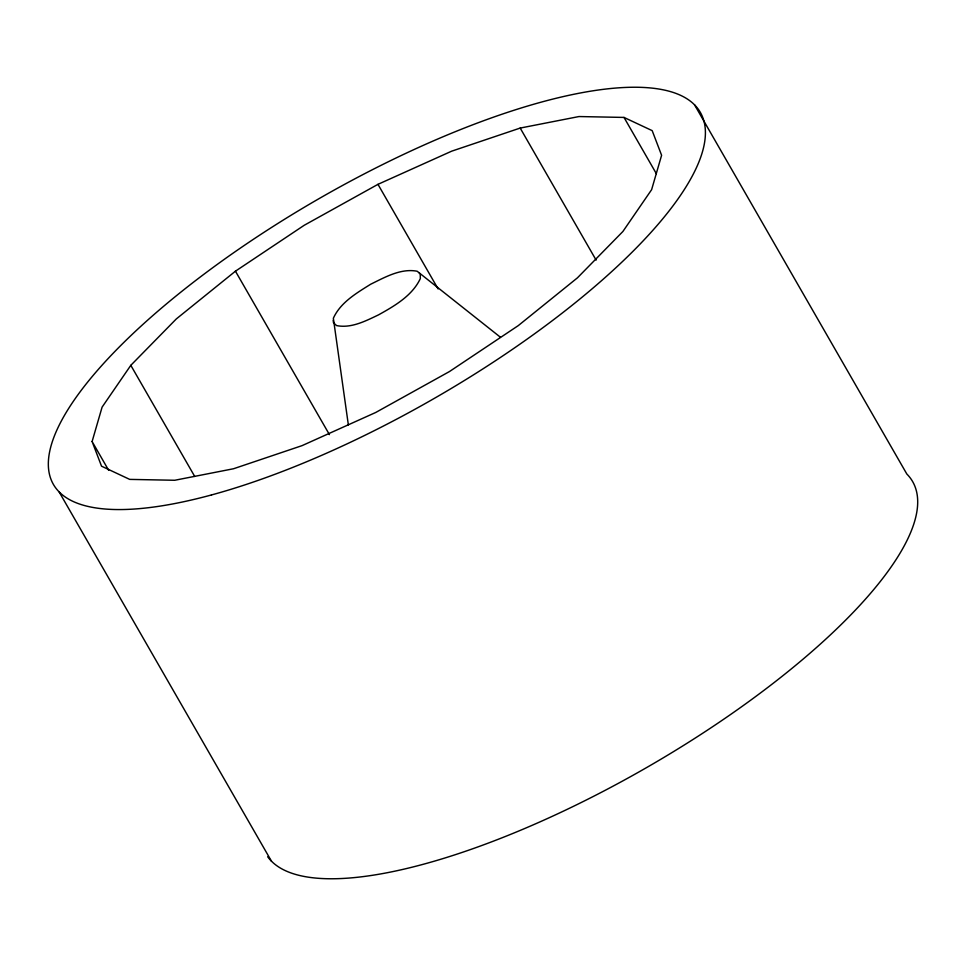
<?xml version="1.0" encoding="UTF-8"?>
<svg xmlns="http://www.w3.org/2000/svg" width="966" height="966" viewBox="0 0 966 966"><rect width="100%" height="100%" fill="white"/><g stroke="black" fill="none" stroke-linecap="round" stroke-linejoin="round"><path stroke-width="1.45" d="M92.108 441.534L102.094 407.133L130.808 365.329L176.295 318.949L235.45 271.18L304.23 225.271L377.972 184.337L451.629 151.191L520.191 128.067L578.984 116.548L624.012 117.429L652.183 130.639L661.601 155.285L651.615 189.686L622.889 231.49L577.414 277.858L518.259 325.627L449.48 371.536L375.738 412.47L302.08 445.628L233.518 468.752L174.725 480.271L129.698 479.39L101.527 466.18L92.108 441.534L108.651 470.297M348.352 424.895L333.355 318.249C340.455 302.455 356.514 293.121 370.654 284.245C384.939 277.278 400.781 268.113 417.131 271.229L500.4 337.219M694.542 104.823L906.832 474.016A373.154 115.316 -29.9 0 1 665.043 756.752A373.154 115.316 -29.9 0 1 267.691 856.757M624.012 117.429L656.337 173.651M520.191 128.067L596.119 260.108M377.972 184.337L438.117 288.943M235.45 271.18L329.418 434.615M130.808 365.329L194.721 476.455M59.168 491.984L271.458 861.177M419.063 272.69L420.222 274.066L420.343 278.558C412.289 295.741 394.551 305.944 378.527 314.868C365.643 320.99 351.165 328.561 336.566 325.578L333.487 322.741L333.198 320.35M211.469 494.954A373.154 115.316 -29.9 0 0 705.409 133.26A373.154 115.316 -29.9 0 0 213.691 267.002A373.154 115.316 -29.9 0 0 211.469 494.954"/></g></svg>
